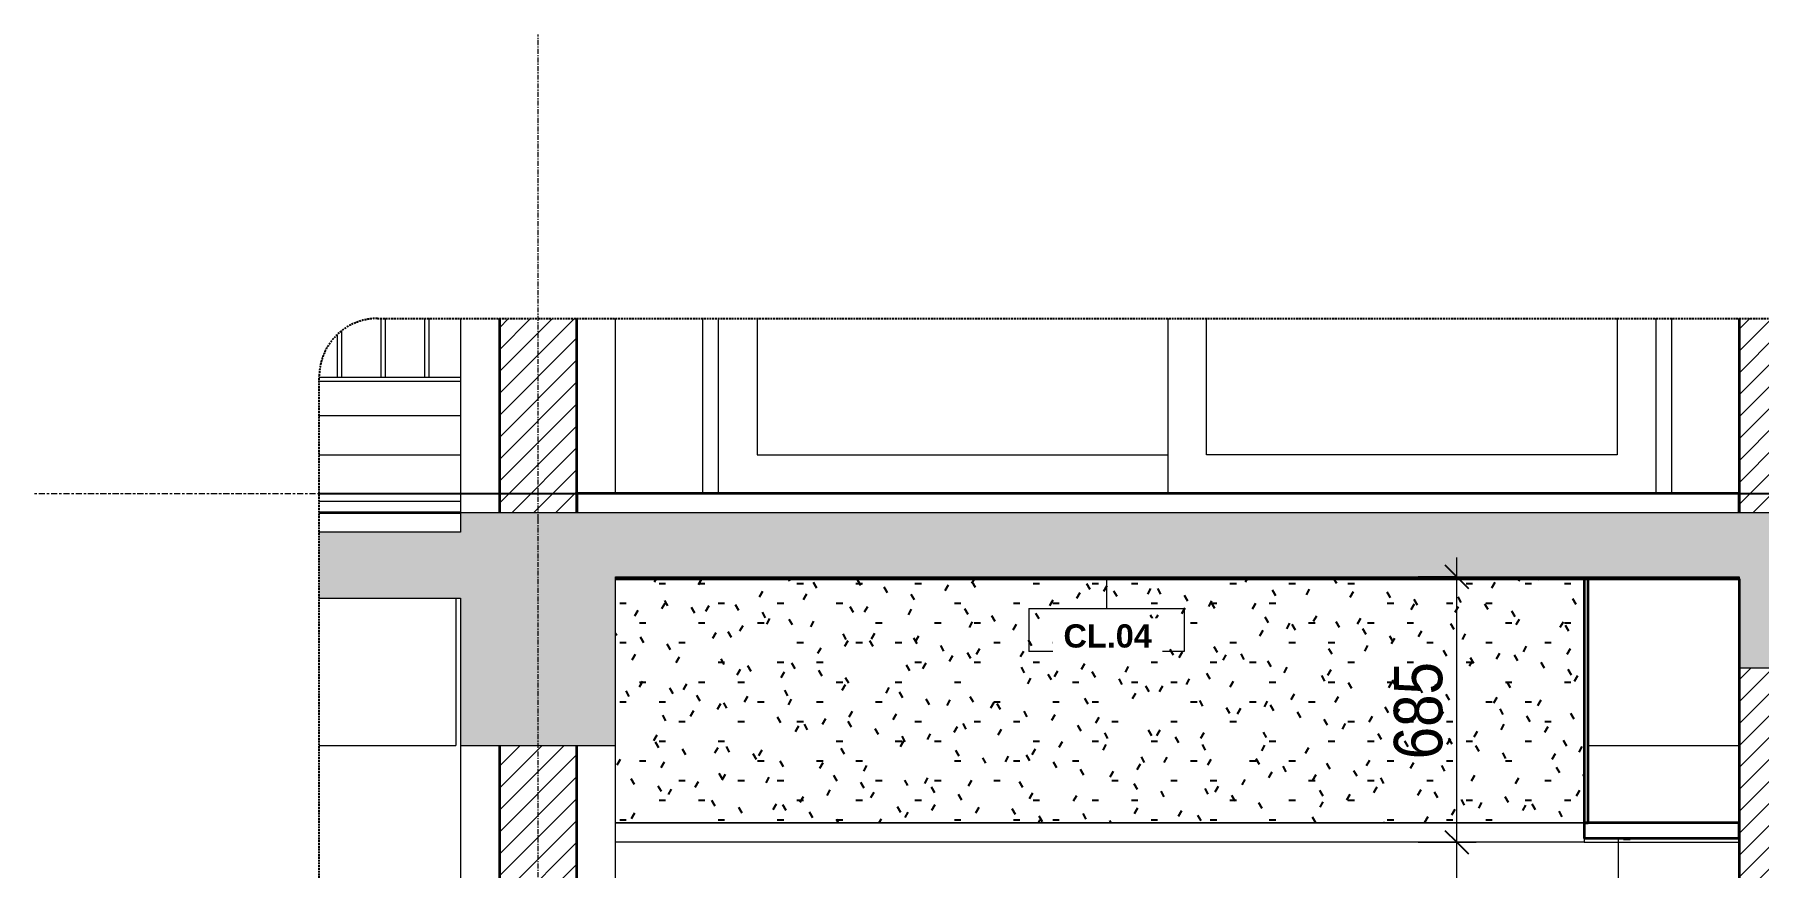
# Model space of a CAD drawing. Header units: millimetres. Extents: x 50254 to 245170, y 481 to 78637.
# Drawn here: x 130554 to 135004, y 4635 to 6784 of the extents above; entities that cross this region are included whole.
import ezdxf

# ---------------------------------------------------------------- set-up
doc = ezdxf.new("R2010")
doc.units = ezdxf.units.MM
for name, pattern in [('Centre', [31.75, 6.35, -4.7625, 15.875, -4.7625]), ('Grid Line', [22.225, 12.7, -3.175, 3.175, -3.175]), ('Hidden', [7.14375, 4.7625, -2.38125]), ('IMPORT-CENTER _2_', [40.64, 25.4, -5.08, 5.08, -5.08])]:
    doc.linetypes.add(name, pattern=pattern)
for name, color, linetype, lineweight in [('0-4', 90, 'Continuous', 5), ('A-ANNO-DIMS', 211, 'Continuous', 9), ('A-ANNO-DIMS-50', 211, 'Continuous', 9), ('A-CLNG', 13, 'Continuous', 18), ('A-CLNG-1', 250, 'Continuous', 35), ('A-CLNG-2', 7, 'Continuous', 18), ('A-CLNG-FNSH-1', 7, 'Continuous', 18), ('A-CLNG-IDEN', 151, 'Continuous', 9), ('A-CLNG-PATT-3', 7, 'Continuous', 18), ('A-CLNG-PATT-4', 31, 'Continuous', 25), ('A-DETL-GENF', 92, 'Continuous', 18), ('A-DETL-GENF-4', 92, 'Hidden', 25), ('A-DETL-GENF-5', 9, 'Continuous', 18), ('A-DETL-THIN', 151, 'Continuous', 18), ('A-DOOR', 31, 'Continuous', 18), ('A-DOOR-FRAM-1', 31, 'Continuous', 18), ('A-DOOR-GLAZ', 31, 'Continuous', 18), ('A-FLOR-FNSH-1', 250, 'Continuous', 35), ('A-FLOR-HRAL', 11, 'Continuous', 18), ('A-FLOR-HRAL-2', 7, 'Continuous', 18), ('A-FLOR-LEVL-2', 51, 'Centre', 9), ('A-FLOR-PATT-1', 253, 'Continuous', 18), ('A-WALL', 113, 'Continuous', 18), ('A-WALL-4', 250, 'Continuous', 35), ('A-WALL-5', 7, 'Continuous', 18), ('A-WALL-PATT-1', 9, 'Continuous', 18), ('A-WALL-PATT-2', 111, 'Continuous', 18), ('G-IMPT', 8, 'Continuous', 18), ('G-IMPT-4', 8, 'IMPORT-CENTER _2_', 18), ('M-EQPM', 50, 'Continuous', 18), ('M-EQPM-2', 50, 'Continuous', 25), ('S-BEAM-1', 7, 'Continuous', 18), ('S-COLS-8', 7, 'Continuous', 18), ('S-GRID-1', 1, 'Grid Line', 9)]:
    doc.layers.add(name, color=color, linetype=linetype, lineweight=lineweight)
doc.styles.add('Arial_B_3', font='arialbd.ttf', dxfattribs={"height": 60})
doc.styles.add('UTM Avo', font='', dxfattribs={"width": 0.9, "height": 125})
doc.styles.get('UTM Avo').set_extended_font_data('UTM Avo')
doc.dimstyles.new('1_Dim_chi_tiet_2_5', dxfattribs={"dimscale": 304.8, "dimtxt": 124.912619, "dimasz": 0.19685, "dimexe": 0.164042, "dimexo": 0.0625, "dimgap": 0.016404, "dimtad": 1, "dimdec": 0, "dimrnd": 5, "dimzin": 0, "dimdsep": 46, "dimtxsty": 'UTM Avo', "dimblk1": 'OBLIQUE', "dimblk2": 'OBLIQUE', "dimsah": 1, "dimcen": 0.09, "dimdle": 0.164042, "dimazin": 0, "dimtfac": 1, "dimtdec": 4, "dimtix": 1, "dimtmove": 0, "dimatfit": 3, "dimfxl": 0.328084, "dimfxlon": 1, "dimtvp": 1, "dimtolj": 1, "dimtzin": 0, "dimarcsym": 2})
pattern_1 = [(50, (-55438.46, 15375), (364.368, -31.878), [38.1, -419.1]), (355, (-55438.46, 15375), (-70.486, 382.113), [30.48, -335.28]), (100.451, (-55408.1, 15372.34), (293.885, 350.233), [32.38, -356.18]), (46.184, (-55438.46, 15476.6), (542.158, -84.086), [57.15, -628.65]), (96.636, (-55393.3, 15469.6), (474.805, 494.855), [48.57, -534.27]), (351.184, (-55438.46, 15476.6), (474.81, 494.85), [45.72, -502.92]), (21, (-55387.66, 15451.2), (303.2285, -204.5305), [38.1, -419.1]), (326, (-55387.66, 15451.2), (123.604, 368.376), [30.48, -335.28]), (71.451, (-55362.4, 15434.16), (426.834, 163.843), [32.38, -356.18]), (37.5, (-55438.46, 15375), (6.1766, 169.1102), [3.353, -327.863, 3.353, -337.007, -336.55]), (37.5, (-55438.46, 15375), (6.1766, 169.1102), [-671.576, 3.353, -333.197]), (7.5, (-55438.46, 15375), (133.639, 200.3615), [3.353, -190.703, 3.353, -320.243, -128.27]), (7.5, (-55438.46, 15375), (133.639, 200.3615), [-517.652, 3.353, -124.917]), (327.5, (-55551.75, 15375), (271.1818, -11.4584), [3.353, -123.647, 3.353, -392.887, -525.78]), (327.5, (-55551.75, 15375), (271.1818, -11.4584), [-523.24, 3.353, -522.427]), (317.5, (-55602.55, 15375), (296.2585, 50.853), [3.353, -161.747, 3.353, -259.791, -373.38]), (317.5, (-55602.55, 15375), (296.2585, 50.853), [-428.244, 3.353, -370.027]), (45, (-55438.46, 15375), (-125.7236, 125.7236), []), (45, (-55438.46, 15565.5), (-125.7236, 125.7236), [])]
pattern_2 = [(45, (-55438.462, 15375), (-28.28427, 28.28427), [])]
pattern_3 = [(45, (137367.898, 15375), (-28.28427, 28.28427), [])]

# ---------------------------------------------------------------- blocks, each defined once
blk = doc.blocks.new('NCV_TKTC_KET CAU_rvt-7-TKCS_CĂN HỘ LOẠI 1 - MẶT CẮT 6')
at = {"layer": 'A-FLOR-PATT-1'}
h = blk.add_hatch(dxfattribs=at)
h.set_pattern_fill('FP_19', color=256, style=0, pattern_type=2)
h.set_pattern_definition(pattern_1)
h.paths.add_polyline_path([(-57449.1, 5380), (-54152.6, 5380), (-54152.6, 5385), (-57652.6, 5385), (-57652.6, 5380)])
h.paths.add_polyline_path([(-60735.2, 5380), (-57852.4, 5380), (-57852.4, 5385), (-60752.6, 5385), (-60752.6, 5380)])
h = blk.add_hatch(dxfattribs=at)
h.set_pattern_fill('FP_19', color=256, style=0, pattern_type=2)
h.set_pattern_definition(pattern_1)
h.paths.add_polyline_path([(-57449.1, 5380), (-54152.6, 5380), (-54152.6, 5385), (-57652.6, 5385), (-57652.6, 5380)])
h.paths.add_polyline_path([(-60735.2, 5380), (-57852.4, 5380), (-57852.4, 5385), (-60752.6, 5385), (-60752.6, 5380)])
at = {"layer": 'A-FLOR-FNSH-1'}
blk.add_line((-60752.6, 5380), (-57852.4, 5380), dxfattribs=at)
at = {"layer": 'S-BEAM-1'}
for p, q in [((-61517.6, 5700), (-61152.6, 5700)), ((-61165.3, 5330), (-61165.3, 4950)), ((-61517.6, 4950), (-61165.3, 4950)), ((-58242.6, 4950), (-57852.6, 4950))]:
    blk.add_line(p, q, dxfattribs=at)
at = {"layer": 'S-COLS-8'}
for p, q in [((-61152.6, 6051.3), (-61152.6, 5550)), ((-60752.6, 5600), (-60752.6, 6051.3)), ((-61152.6, 4950), (-61152.6, 2150)), ((-60752.6, 2200), (-60752.6, 4950))]:
    blk.add_line(p, q, dxfattribs=at)
blk = doc.blocks.new('Railing - 10mm-901206-TKCS_CĂN HỘ LOẠI 1 - MẶT CẮT 6')
at = {"layer": 'A-FLOR-HRAL-2'}
for p, q in [((-61470.1, 5900), (-61470.1, 6010.1)), ((-61460.1, 6017.8), (-61460.1, 5900))]:
    blk.add_line(p, q, dxfattribs=at)
blk = doc.blocks.new('Railing - 10mm-V122-TKCS_CĂN HỘ LOẠI 1 - MẶT CẮT 6')
at = {"layer": 'A-FLOR-HRAL-2'}
for p, q in [((-61357.6, 5900), (-61357.6, 6051.3)), ((-61347.6, 6051.3), (-61347.6, 5900))]:
    blk.add_line(p, q, dxfattribs=at)
blk = doc.blocks.new('Railing - Railing-883261-TKCS_CĂN HỘ LOẠI 1 - MẶT CẮT 6')
at = {"layer": 'A-FLOR-HRAL-2'}
for p, q in [((-61517.564287, 5900), (-61152.564287, 5900)), ((-61517.564287, 5890), (-61152.564287, 5890))]:
    blk.add_line(p, q, dxfattribs=at)
for name, p in [('Railing - 10mm-901206-TKCS_CĂN HỘ LOẠI 1 - MẶT CẮT 6', (0, 0)), ('Railing - 10mm-V122-TKCS_CĂN HỘ LOẠI 1 - MẶT CẮT 6', (0, 0)), ('Railing - 10mm-V122-TKCS_CĂN HỘ LOẠI 1 - MẶT CẮT 6', (112.5, 0))]:
    blk.add_blockref(name, p)
blk = doc.blocks.new('NCV_TKTC_TANG 2_rvt-5-TKCS_CĂN HỘ LOẠI 1 - MẶT CẮT 6')
at = {"layer": 'A-WALL-PATT-1'}
h = blk.add_hatch(dxfattribs=at)
h.set_pattern_fill('FP_18', color=256, style=0, pattern_type=2)
h.set_pattern_definition(pattern_2)
h.paths.add_polyline_path([(-57852.6, 5550), (-57752.6, 5550), (-57752.6, 6051.3), (-57852.6, 6051.3)])
at = {"layer": 'A-FLOR-FNSH-1'}
for p, q in [((-57852.6, 5600), (-60852.6, 5600)), ((-60852.6, 5600), (-60852.6, 5550)), ((-57852.6, 5550), (-57852.6, 5600)), ((-61152.6, 5550), (-61517.6, 5550))]:
    blk.add_line(p, q, dxfattribs=at)
at = {"layer": 'A-WALL-4'}
blk.add_line((-57852.6, 6051.3), (-57852.6, 5550), dxfattribs=at)
at = {"layer": 'A-WALL-5'}
for p, q in [((-61152.6, 5800), (-61517.6, 5800)), ((-61517.6, 5580), (-61152.6, 5580))]:
    blk.add_line(p, q, dxfattribs=at)
at = {"layer": 'A-FLOR-HRAL'}
blk.add_blockref('Railing - Railing-883261-TKCS_CĂN HỘ LOẠI 1 - MẶT CẮT 6', (0, 0), dxfattribs=at)
blk = doc.blocks.new('CL_01-VÁCH DỰNG THẠCH CAO CĂN HỘ LOẠI 1-9A1 - CL_01-VÁCH DỰNG THẠCH CAO CĂN HỘ LOẠI 1-1-818920-TKCS_CĂN HỘ LOẠI 1 - MẶT CẮT 6')
at = {"layer": 'A-CLNG-PATT-4'}
h = blk.add_hatch(dxfattribs=at)
h.set_pattern_fill('FP_20', color=256, style=0, pattern_type=2)
h.set_pattern_definition([(0, (-55438.46, 15375), (203.2, 50.8), [16.764, -135.636, 16.764, -135.636, -812.8]), (0, (-55438.46, 15375), (203.2, 50.8), [-304.8, 16.764, -288.036, 16.764, -135.636, -355.6]), (0, (-55438.46, 15375), (203.2, 50.8), [-762, 16.764, -84.836, 16.764, -237.236]), (120, (-55362.26, 15400.4), (-145.5941, 150.57636), [16.764, -135.636, 16.764, -135.636, -812.8]), (120, (-55362.26, 15400.4), (-145.5941, 150.57636), [-304.8, 16.764, -288.036, 16.764, -135.636, -355.6]), (120, (-55362.26, 15400.4), (-145.5941, 150.57636), [-762, 16.764, -84.836, 16.764, -237.236]), (240, (-55336.86, 15502), (-57.6059, -201.37636), [16.764, -135.636, 16.764, -135.636, -812.8]), (240, (-55336.86, 15502), (-57.6059, -201.37636), [-304.8, 16.764, -288.036, 16.764, -135.636, -355.6]), (240, (-55336.86, 15502), (-57.6059, -201.37636), [-762, 16.764, -84.836, 16.764, -237.236])])
h.paths.add_polyline_path([(-59301.4, 4750), (-58252.6, 4750), (-58252.6, 5380), (-60752.6, 5380), (-60752.6, 4750), (-60536.3, 4750)])
at = {"layer": 'A-CLNG-1'}
for p, q in [((-58242.6, 5380), (-58252.6, 5380)), ((-58252.6, 5380), (-58252.6, 4750)), ((-58242.6, 4750), (-58242.6, 5380)), ((-58252.6, 4750), (-58242.6, 4750))]:
    blk.add_line(p, q, dxfattribs=at)
at = {"layer": 'A-CLNG-2'}
blk.add_line((-58252.6, 4750), (-60752.6, 4750), dxfattribs=at)
blk = doc.blocks.new('NCV_TKTC_TANG 1_rvt-5-TKCS_CĂN HỘ LOẠI 1 - MẶT CẮT 6')
at = {"layer": 'A-CLNG-PATT-3'}
h = blk.add_hatch(dxfattribs=at)
h.set_pattern_fill('FP_21', color=256, style=0, pattern_type=2)
h.set_pattern_definition([(0, (-55438.46, 15375), (406.4, 101.6), [16.764, -288.036, 16.764, -288.036, -1625.6]), (0, (-55438.46, 15375), (406.4, 101.6), [-609.6, 16.764, -592.836, 16.764, -288.036, -711.2]), (0, (-55438.46, 15375), (406.4, 101.6), [-1524, 16.764, -186.436, 16.764, -491.236]), (120, (-55286.06, 15425.8), (-291.1882, 301.1527), [16.764, -288.036, 16.764, -288.036, -1625.6]), (120, (-55286.06, 15425.8), (-291.1882, 301.1527), [-609.6, 16.764, -592.836, 16.764, -288.036, -711.2]), (120, (-55286.06, 15425.8), (-291.1882, 301.1527), [-1524, 16.764, -186.436, 16.764, -491.236]), (240, (-55235.26, 15629), (-115.2118, -402.7527), [16.764, -288.036, 16.764, -288.036, -1625.6]), (240, (-55235.26, 15629), (-115.2118, -402.7527), [-609.6, 16.764, -592.836, 16.764, -288.036, -711.2]), (240, (-55235.26, 15629), (-115.2118, -402.7527), [-1524, 16.764, -186.436, 16.764, -491.236])])
h.paths.add_polyline_path([(-58005.1, 4700), (-57852.6, 4700), (-57852.6, 4710), (-58252.6, 4710), (-58252.6, 4700), (-58066.5, 4700)])
at = {"layer": 'A-WALL-PATT-1'}
h = blk.add_hatch(dxfattribs=at)
h.set_pattern_fill('FP_18', color=256, style=0, pattern_type=2)
h.set_pattern_definition(pattern_2)
h.paths.add_polyline_path([(-57852.6, 2150), (-57752.6, 2150), (-57752.6, 5150), (-57852.4, 5150), (-57852.6, 2350)])
at = {"layer": 'A-CLNG-1'}
for p, q in [((-57852.6, 4750), (-58252.6, 4750)), ((-58252.6, 4750), (-58252.6, 4710)), ((-57852.6, 4710), (-57852.6, 4750)), ((-57852.6, 4710), (-58252.6, 4710))]:
    blk.add_line(p, q, dxfattribs=at)
at = {"layer": 'A-CLNG-2'}
for p, q in [((-60752.6, 4750), (-58252.6, 4750)), ((-58252.6, 4700), (-60752.6, 4700))]:
    blk.add_line(p, q, dxfattribs=at)
at = {"layer": 'A-CLNG-FNSH-1'}
for p, q in [((-58252.6, 4710), (-58252.6, 4700)), ((-58252.6, 4700), (-57852.6, 4700)), ((-57852.6, 4700), (-57852.6, 4710))]:
    blk.add_line(p, q, dxfattribs=at)
at = {"layer": 'A-WALL-4'}
blk.add_line((-57852.6, 5380), (-57852.6, 2150), dxfattribs=at)
at = {"layer": 'A-CLNG'}
blk.add_blockref('CL_01-VÁCH DỰNG THẠCH CAO CĂN HỘ LOẠI 1-9A1 - CL_01-VÁCH DỰNG THẠCH CAO CĂN HỘ LOẠI 1-1-818920-TKCS_CĂN HỘ LOẠI 1 - MẶT CẮT 6', (0, 0), dxfattribs=at)
blk = doc.blocks.new('DEG_02-DEG_03 - DEG_02-2500x2400mm-CỬA ĐI 02 CÁNH TRƯỢT-V123-TKCS_CĂN HỘ LOẠI 1 - MẶT CẮT 6')
at = {"layer": 'A-DOOR'}
for p, q in [((-59327.6, 6051.3), (-59327.6, 5600)), ((-59227.6, 5700), (-59227.6, 6051.3)), ((-58167.6, 6051.3), (-58167.6, 5700)), ((-58167.6, 5700), (-59227.6, 5700))]:
    blk.add_line(p, q, dxfattribs=at)
at = {"layer": 'A-DOOR-FRAM-1'}
for p, q in [((-60487.6, 6051.3), (-60487.6, 5600)), ((-58067.6, 6051.3), (-58067.6, 5600))]:
    blk.add_line(p, q, dxfattribs=at)
at = {"layer": 'A-DOOR-GLAZ'}
for p, q in [((-60387.6, 6051.3), (-60387.6, 5700)), ((-60387.6, 5700), (-59327.6, 5700))]:
    blk.add_line(p, q, dxfattribs=at)
blk = doc.blocks.new('TKTC_XREF_251221_MB TANG 2-7 - TKTC_XREF_260130_MB TANG 2-5_dwg_$cc-V128-TKCS_CĂN HỘ LOẠI 1 - MẶT CẮT 6')
at = {"layer": 'G-IMPT-4'}
blk.add_line((-61206.9, 5600), (-61152.6, 5600), dxfattribs=at)
at = {"layer": 'M-EQPM'}
for p, q in [((-61153.6, 5600), (-61153.6, 5600)), ((-61153, 5600), (-61153, 5600)), ((-61152.7, 5600), (-61152.6, 5600))]:
    blk.add_line(p, q, dxfattribs=at)
blk = doc.blocks.new('TKTC_XREF_251221_MB TANG 2-7 - TKTC_XREF_260130_MB TANG 2-5_dwg_CUM U_DN100-V129-TKCS_CĂN HỘ LOẠI 1 - MẶT CẮT 6')
at = {"layer": 'G-IMPT'}
for p, q in [((-61152.9, 5600), (-61152.9, 5600)), ((-61152.8, 5600), (-61152.8, 5600)), ((-61152.8, 5600), (-61152.8, 5600))]:
    blk.add_line(p, q, dxfattribs=at)
blk = doc.blocks.new('TKTC_XREF_251221_MB TANG 2-7 - TKTC_XREF_260130_MB TANG 2-5_dwg_$cc-V130-TKCS_CĂN HỘ LOẠI 1 - MẶT CẮT 6')
at = {"layer": 'G-IMPT-4'}
for p, q in [((-61206, 5600), (-61084.9, 5600)), ((-61145, 5600), (-61145.8, 5600))]:
    blk.add_line(p, q, dxfattribs=at)
at = {"layer": 'M-EQPM'}
for p, q in [((-61145.1, 5600), (-61145.7, 5600)), ((-61145.7, 5600), (-61145.4, 5600)), ((-61145.4, 5600), (-61145.1, 5600)), ((-61100.4, 5600), (-61100.4, 5600))]:
    blk.add_line(p, q, dxfattribs=at)
blk = doc.blocks.new('TKTC_XREF_251221_MB TANG 2-7 - TKTC_XREF_260130_MB TANG 2-5_dwg_CUM U_DN100-V131-TKCS_CĂN HỘ LOẠI 1 - MẶT CẮT 6')
at = {"layer": 'G-IMPT'}
for p, q in [((-61143.9, 5600), (-61197, 5600)), ((-61197, 5600), (-61143.9, 5600)), ((-61143.9, 5600), (-61190.8, 5600)), ((-61190.8, 5600), (-61143.9, 5600)), ((-61143.9, 5600), (-61143.9, 5600)), ((-61092.6, 5600), (-61143.9, 5600)), ((-61092.6, 5600), (-61143.9, 5600)), ((-61092.6, 5600), (-61143.9, 5600)), ((-61092.6, 5600), (-61143.9, 5600)), ((-61091, 5600), (-61092.6, 5600)), ((-61092.6, 5600), (-61091, 5600)), ((-61091, 5600), (-61092.6, 5600)), ((-61092.6, 5600), (-61091, 5600)), ((-61087.3, 5600), (-61091, 5600)), ((-61091, 5600), (-61087.3, 5600)), ((-61091, 5600), (-61087.3, 5600)), ((-61091, 5600), (-61087.3, 5600)), ((-61087.3, 5600), (-61091, 5600)), ((-61091, 5600), (-61087.3, 5600)), ((-61091, 5600), (-61087.3, 5600)), ((-61091, 5600), (-61087.3, 5600)), ((-61087.3, 5600), (-61087.3, 5600)), ((-61087.3, 5600), (-61087.3, 5600)), ((-61086.5, 5600), (-61082.2, 5600)), ((-61082.2, 5600), (-61086.5, 5600)), ((-61086.5, 5600), (-61082.2, 5600)), ((-61082.2, 5600), (-61086.5, 5600)), ((-61081.4, 5600), (-61082.2, 5600)), ((-61082.2, 5600), (-61081.4, 5600)), ((-61081.4, 5600), (-61082.2, 5600)), ((-61082.2, 5600), (-61081.4, 5600))]:
    blk.add_line(p, q, dxfattribs=at)
blk = doc.blocks.new('TKTC_XREF_251221_MB TANG 2-7 - TKTC_XREF_260130_MB TANG 2-5_dwg_$cc-4746805-TKCS_CĂN HỘ LOẠI 1 - MẶT CẮT 6')
at = {"layer": 'G-IMPT-4'}
for p, q in [((-58009.2, 5600), (-57856.2, 5600)), ((-57932.7, 5600), (-57932.7, 5600))]:
    blk.add_line(p, q, dxfattribs=at)
at = {"layer": 'M-EQPM'}
for p, q in [((-57932.7, 5600), (-57989.5, 5600)), ((-57989.5, 5600), (-57875.8, 5600)), ((-57986.8, 5600), (-57932.7, 5600)), ((-57878.6, 5600), (-57986.8, 5600)), ((-57932.7, 5600), (-57878.6, 5600)), ((-57875.8, 5600), (-57932.7, 5600))]:
    blk.add_line(p, q, dxfattribs=at)
blk = doc.blocks.new('TKTC_XREF_251221_MB TANG 2-7 - TKTC_XREF_260130_MB TANG 2-5_dwg_CUM U_DN100-V133-TKCS_CĂN HỘ LOẠI 1 - MẶT CẮT 6')
at = {"layer": 'G-IMPT'}
for p, q in [((-58002.4, 5600), (-58004.3, 5600)), ((-58004.3, 5600), (-57989, 5600)), ((-58002.4, 5600), (-57999.5, 5600)), ((-57990.9, 5600), (-58002.4, 5600)), ((-58000.9, 5600), (-57992.3, 5600)), ((-57863, 5600), (-58000.6, 5600)), ((-57999.5, 5600), (-57993.7, 5600)), ((-57999.2, 5600), (-57998.2, 5600)), ((-57999.2, 5600), (-57994.1, 5600)), ((-57998.2, 5600), (-57995, 5600)), ((-57998.2, 5600), (-57995, 5600)), ((-57998.2, 5600), (-57995, 5600)), ((-57995, 5600), (-57994.1, 5600)), ((-57993.7, 5600), (-57990.9, 5600)), ((-57870.9, 5600), (-57992.6, 5600)), ((-57992.6, 5600), (-57988.6, 5600)), ((-57989, 5600), (-57990.9, 5600)), ((-57874.9, 5600), (-57988.6, 5600)), ((-57870.9, 5600), (-57874.9, 5600)), ((-57872.7, 5600), (-57874.6, 5600)), ((-57874.6, 5600), (-57859.3, 5600)), ((-57872.7, 5600), (-57869.8, 5600)), ((-57861.2, 5600), (-57872.7, 5600)), ((-57871.3, 5600), (-57862.6, 5600)), ((-57869.8, 5600), (-57864.1, 5600)), ((-57869.5, 5600), (-57868.5, 5600)), ((-57869.5, 5600), (-57864.4, 5600)), ((-57868.5, 5600), (-57865.4, 5600)), ((-57868.5, 5600), (-57865.4, 5600)), ((-57868.5, 5600), (-57865.4, 5600)), ((-57865.4, 5600), (-57864.4, 5600)), ((-57864.1, 5600), (-57861.2, 5600)), ((-57859.3, 5600), (-57861.2, 5600))]:
    blk.add_line(p, q, dxfattribs=at)
blk = doc.blocks.new('TKTC_XREF_251221_MB TANG 2-7 - TKTC_XREF_260130_MB TANG 2-5_dwg_THU NUOC - THU NUOC-444531-TKCS_MB TẦNG 1-V125-TKCS_CĂN HỘ LOẠI 1 - MẶT CẮT 6')
at = {"layer": 'G-IMPT'}
for p, q in [((-52953.6, 5600), (-53103.6, 5600)), ((-53103.6, 5600), (-52953.6, 5600)), ((-52978.6, 5600), (-53078.6, 5600)), ((-53078.6, 5600), (-52978.6, 5600)), ((-52983.6, 5600), (-53073.6, 5600)), ((-53073.6, 5600), (-52983.6, 5600)), ((-53073.6, 5600), (-52983.6, 5600)), ((-52983.6, 5600), (-53073.6, 5600)), ((-53060.7, 5600), (-53060.7, 5600)), ((-53060.7, 5600), (-53060.7, 5600)), ((-53060.7, 5600), (-53060.7, 5600)), ((-53060.7, 5600), (-53036.6, 5600)), ((-53036.6, 5600), (-53060.7, 5600)), ((-52996.5, 5600), (-53060.7, 5600)), ((-53060.7, 5600), (-52996.5, 5600)), ((-52996.5, 5600), (-53060.7, 5600)), ((-53060.7, 5600), (-52996.5, 5600)), ((-53048.3, 5600), (-53048.3, 5600)), ((-53048.3, 5600), (-53048.3, 5600)), ((-53008.8, 5600), (-53048.3, 5600)), ((-53048.3, 5600), (-53008.8, 5600)), ((-53008.8, 5600), (-53048.3, 5600)), ((-53048.3, 5600), (-53008.8, 5600)), ((-53038.4, 5600), (-53038.4, 5600)), ((-53038.4, 5600), (-53038.4, 5600)), ((-53018.8, 5600), (-53038.4, 5600)), ((-53038.4, 5600), (-53018.8, 5600)), ((-53018.8, 5600), (-53038.4, 5600)), ((-53038.4, 5600), (-53018.8, 5600)), ((-52996.5, 5600), (-53020.6, 5600)), ((-53020.6, 5600), (-52996.5, 5600)), ((-53018.8, 5600), (-53018.8, 5600)), ((-53018.8, 5600), (-53018.8, 5600)), ((-53008.8, 5600), (-53008.8, 5600)), ((-53008.8, 5600), (-53008.8, 5600)), ((-52996.5, 5600), (-52996.5, 5600)), ((-52996.5, 5600), (-52996.5, 5600)), ((-52996.5, 5600), (-52996.5, 5600))]:
    blk.add_line(p, q, dxfattribs=at)
blk = doc.blocks.new('TKTC_XREF_251221_MB TANG 2-7 - TKTC_XREF_251221_MB TANG 2-7-2039446-TKCS_CĂN HỘ LOẠI 1 - MẶT CẮT 6')
at = {"layer": 'M-EQPM'}
for p, q in [((-61152.6, 5600), (-61213.4, 5600)), ((-61213.4, 5600), (-61152.6, 5600)), ((-61092.6, 5600), (-61212.6, 5600)), ((-61212.6, 5600), (-61092.6, 5600)), ((-61052.6, 5600), (-61092.6, 5600)), ((-61092.6, 5600), (-61052.6, 5600)), ((-58004.4, 5600), (-58004.1, 5600)), ((-57854, 5600), (-58004.4, 5600)), ((-57853.8, 5600), (-58004.2, 5600)), ((-58004.2, 5600), (-57853.8, 5600)), ((-58004.1, 5600), (-57853.7, 5600)), ((-57853.7, 5600), (-57854, 5600))]:
    blk.add_line(p, q, dxfattribs=at)
at = {"layer": 'M-EQPM-2'}
for p, q in [((-61517.6, 5600), (-61127.6, 5600)), ((-61127.6, 5600), (-57652.6, 5600))]:
    blk.add_line(p, q, dxfattribs=at)
for name, p in [('TKTC_XREF_251221_MB TANG 2-7 - TKTC_XREF_260130_MB TANG 2-5_dwg_$cc-V128-TKCS_CĂN HỘ LOẠI 1 - MẶT CẮT 6', (0, 0)), ('TKTC_XREF_251221_MB TANG 2-7 - TKTC_XREF_260130_MB TANG 2-5_dwg_$cc-V130-TKCS_CĂN HỘ LOẠI 1 - MẶT CẮT 6', (0, 0)), ('TKTC_XREF_251221_MB TANG 2-7 - TKTC_XREF_260130_MB TANG 2-5_dwg_CUM U_DN100-V131-TKCS_CĂN HỘ LOẠI 1 - MẶT CẮT 6', (0, 0)), ('TKTC_XREF_251221_MB TANG 2-7 - TKTC_XREF_260130_MB TANG 2-5_dwg_CUM U_DN100-V129-TKCS_CĂN HỘ LOẠI 1 - MẶT CẮT 6', (0, 0)), ('TKTC_XREF_251221_MB TANG 2-7 - TKTC_XREF_260130_MB TANG 2-5_dwg_THU NUOC - THU NUOC-444531-TKCS_MB TẦNG 1-V125-TKCS_CĂN HỘ LOẠI 1 - MẶT CẮT 6', (-5000.6, 0)), ('TKTC_XREF_251221_MB TANG 2-7 - TKTC_XREF_260130_MB TANG 2-5_dwg_$cc-4746805-TKCS_CĂN HỘ LOẠI 1 - MẶT CẮT 6', (0, 0)), ('TKTC_XREF_251221_MB TANG 2-7 - TKTC_XREF_260130_MB TANG 2-5_dwg_CUM U_DN100-V133-TKCS_CĂN HỘ LOẠI 1 - MẶT CẮT 6', (0, 0))]:
    blk.add_blockref(name, p)
blk = doc.blocks.new('BORDER VIEW - BORDER VIEW-3679613-TKCS_CĂN HỘ LOẠI 1 - MẶT CẮT 6')
at = {"layer": 'A-DETL-GENF-4'}
for p, q in [((-61367.6, 6051.3), (-52261.2, 6051.3)), ((-61517.6, 1700), (-61517.6, 5901.3))]:
    blk.add_line(p, q, dxfattribs=at)
blk.add_arc((-61367.6, 5901.3), 150, 90, 180, dxfattribs=at)
blk = doc.blocks.new('DIMBLOCK94-TKCS_CĂN HỘ LOẠI 1 - MẶT CẮT 6')
at = {"layer": 'A-ANNO-DIMS-50', "lineweight": 25}
for p, q in [((134224.9, 4700), (134194.9, 4730)), ((134224.9, 4700), (134254.9, 4670)), ((134224.9, 2200), (134194.9, 2230)), ((134224.9, 2200), (134254.9, 2170))]:
    blk.add_line(p, q, dxfattribs=at)
at = {"layer": 'A-ANNO-DIMS-50'}
for p, q in [((134124.9, 4700), (134274.9, 4700)), ((134224.9, 4700), (134124.9, 4700)), ((134224.9, 2150), (134224.9, 4700)), ((134124.9, 2200), (134274.9, 2200)), ((134224.9, 2200), (134124.9, 2200))]:
    blk.add_line(p, q, dxfattribs=at)
at = {"layer": 'A-ANNO-DIMS-50', "color": 0, "insert": (134062.5, 3278.8), "char_height": 125, "width": 410.824, "attachment_point": 1, "rotation": 90, "line_spacing_factor": 1.110334, "style": 'UTM Avo'}
blk.add_mtext('2500', dxfattribs=at)
blk = doc.blocks.new('_Oblique')
at = {"color": 0, "linetype": 'ByBlock', "lineweight": -2}
blk.add_line((-0.5, -0.5), (0.5, 0.5), dxfattribs=at)
blk = doc.blocks.new('DIMBLOCK95-TKCS_CĂN HỘ LOẠI 1 - MẶT CẮT 6')
at = {"layer": 'A-ANNO-DIMS-50'}
for p, q in [((134224.9, 4700), (134224.9, 5435)), ((134124.9, 5385), (134274.9, 5385)), ((134224.9, 5385), (134124.9, 5385)), ((134124.9, 4700), (134274.9, 4700)), ((134224.9, 4700), (134124.9, 4700))]:
    blk.add_line(p, q, dxfattribs=at)
at = {"layer": 'A-ANNO-DIMS-50', "lineweight": 25}
for p, q in [((134224.9, 5385), (134194.9, 5415)), ((134224.9, 5385), (134254.9, 5355)), ((134224.9, 4700), (134194.9, 4730)), ((134224.9, 4700), (134254.9, 4670))]:
    blk.add_line(p, q, dxfattribs=at)
at = {"layer": 'A-ANNO-DIMS-50', "color": 0, "insert": (134062.5, 4914.1), "char_height": 125, "width": 308.118, "attachment_point": 1, "rotation": 90, "line_spacing_factor": 1.110334, "style": 'UTM Avo'}
blk.add_mtext('685', dxfattribs=at)
blk = doc.blocks.new('M_Ceiling Tag w Height - M_Ceiling Tag-4076437-TKCS_CĂN HỘ LOẠI 1 - MẶT CẮT 6')
at = {"layer": 'A-CLNG-IDEN'}
for p, q in [((-56096.3, 5312.7), (-56096.3, 5201.5)), ((-56096.3, 5312.7), (-55695.2, 5312.7)), ((-55695.2, 5312.7), (-55695.2, 5201.5)), ((-55695.2, 5201.5), (-56096.3, 5201.5))]:
    blk.add_line(p, q, dxfattribs=at)

msp = doc.modelspace()

# ---------------------------------------------------------------- hatches: boundary and pattern name
at = {"layer": 'A-DETL-GENF-5'}
h = msp.add_hatch(dxfattribs=at)
h.set_pattern_fill('FP_19', color=256, style=0, pattern_type=2)
h.set_pattern_definition([(50, (137367.9, 15375), (364.368, -31.878), [38.1, -419.1]), (355, (137367.9, 15375), (-70.486, 382.113), [30.48, -335.28]), (100.451, (137398.26, 15372.34), (293.885, 350.233), [32.38, -356.18]), (46.184, (137367.9, 15476.6), (542.158, -84.086), [57.15, -628.65]), (96.636, (137413.1, 15469.6), (474.805, 494.855), [48.57, -534.27]), (351.184, (137367.9, 15476.6), (474.81, 494.85), [45.72, -502.92]), (21, (137418.7, 15451.2), (303.2285, -204.5305), [38.1, -419.1]), (326, (137418.7, 15451.2), (123.604, 368.376), [30.48, -335.28]), (71.451, (137443.97, 15434.16), (426.834, 163.843), [32.38, -356.18]), (37.5, (137367.9, 15375), (6.1766, 169.1102), [3.353, -327.863, 3.353, -337.007, -336.55]), (37.5, (137367.9, 15375), (6.1766, 169.1102), [-671.576, 3.353, -333.197]), (7.5, (137367.9, 15375), (133.639, 200.3615), [3.353, -190.703, 3.353, -320.243, -128.27]), (7.5, (137367.9, 15375), (133.639, 200.3615), [-517.652, 3.353, -124.917]), (327.5, (137254.61, 15375), (271.1818, -11.4584), [3.353, -123.647, 3.353, -392.887, -525.78]), (327.5, (137254.61, 15375), (271.1818, -11.4584), [-523.24, 3.353, -522.427]), (317.5, (137203.81, 15375), (296.2585, 50.853), [3.353, -161.747, 3.353, -259.791, -373.38]), (317.5, (137203.81, 15375), (296.2585, 50.853), [-428.244, 3.353, -370.027]), (45, (137367.9, 15375), (-125.7236, 125.7236), []), (45, (137367.9, 15565.5), (-125.7236, 125.7236), [])])
h.paths.add_polyline_path([(131653.7, 4950), (132053.8, 4950), (132053.8, 5385), (134954, 5385), (134954, 5150), (135153.8, 5150), (135153.8, 5385), (138653.8, 5385), (138653.8, 5335), (139853.7, 5335), (139853.8, 4950), (140253.8, 4950), (140253.8, 5380), (140695.1, 5380), (140695.1, 5550), (139853.7, 5550), (139853.7, 5500), (138753.7, 5500), (138753.2, 5550), (131653.8, 5550), (131653.7, 5500), (131288.8, 5500), (131288.8, 5330), (131653.7, 5330), (131653.7, 5032.5)])
at = {"layer": 'A-WALL-PATT-2'}
h = msp.add_hatch(dxfattribs=at)
h.set_pattern_fill('FP_18', color=256, style=0, pattern_type=2)
h.set_pattern_definition(pattern_3)
h.paths.add_polyline_path([(131953.8, 5550), (131953.8, 6051.3), (131753.8, 6051.3), (131753.8, 5550)])
h = msp.add_hatch(dxfattribs=at)
h.set_pattern_fill('FP_18', color=256, style=0, pattern_type=2)
h.set_pattern_definition(pattern_3)
h.paths.add_polyline_path([(131753.8, 2150), (131953.8, 2150), (131953.8, 4950), (131753.8, 4950), (131753.8, 2696)])

# ---------------------------------------------------------------- linework, layer by layer
at = {"layer": 'A-CLNG-IDEN'}
for p, q in [((133321, 5380), (133321, 5303.2)), ((134641.7, 4713.4), (134641.7, 4486.2))]:
    msp.add_line(p, q, dxfattribs=at)
at = {"layer": 'A-DETL-THIN'}
for p, q in [((138753.7, 5550), (131653.8, 5550)), ((131653.8, 5550), (131653.8, 5500)), ((131653.8, 5500), (131288.8, 5500)), ((132053.8, 4950), (132053.8, 5385)), ((132053.8, 5385), (134954, 5385)), ((134954, 5385), (134954, 5150)), ((131288.8, 5330), (131653.7, 5330)), ((131653.7, 5330), (131653.7, 4950)), ((134954, 5150), (135153.8, 5150)), ((131653.7, 4950), (132053.8, 4950))]:
    msp.add_line(p, q, dxfattribs=at)
at = {"layer": 'A-FLOR-LEVL-2'}
msp.add_line((130553.8, 5600), (141386.4, 5600), dxfattribs=at)
at = {"layer": 'A-WALL'}
for p, q in [((132278.8, 5600), (132278.8, 6051.3)), ((134778.8, 6051.3), (134778.8, 5600))]:
    msp.add_line(p, q, dxfattribs=at)
at = {"layer": 'A-WALL-4'}
for p, q in [((131753.8, 6051.3), (131753.8, 5550)), ((131953.8, 5550), (131953.8, 6051.3)), ((131753.8, 4950), (131753.8, 2150)), ((131953.8, 2150), (131953.8, 4950))]:
    msp.add_line(p, q, dxfattribs=at)
at = {"layer": 'S-GRID-1'}
for p, q in [((131853.8, 5534), (131853.8, 6784)), ((131853.8, 2254.4), (131853.8, 5534))]:
    msp.add_line(p, q, dxfattribs=at)

# ---------------------------------------------------------------- block references
at = {"layer": '0-4'}
for name in ['NCV_TKTC_KET CAU_rvt-7-TKCS_CĂN HỘ LOẠI 1 - MẶT CẮT 6', 'NCV_TKTC_TANG 2_rvt-5-TKCS_CĂN HỘ LOẠI 1 - MẶT CẮT 6', 'NCV_TKTC_TANG 1_rvt-5-TKCS_CĂN HỘ LOẠI 1 - MẶT CẮT 6']:
    msp.add_blockref(name, (192806.4, 0), dxfattribs=at)
at = {"layer": 'A-CLNG-IDEN'}
msp.add_blockref('M_Ceiling Tag w Height - M_Ceiling Tag-4076437-TKCS_CĂN HỘ LOẠI 1 - MẶT CẮT 6', (189216.8, -9.4), dxfattribs=at)
at = {"layer": 'A-DETL-GENF'}
msp.add_blockref('BORDER VIEW - BORDER VIEW-3679613-TKCS_CĂN HỘ LOẠI 1 - MẶT CẮT 6', (192806.4, 0), dxfattribs=at)
at = {"layer": 'A-DOOR'}
msp.add_blockref('DEG_02-DEG_03 - DEG_02-2500x2400mm-CỬA ĐI 02 CÁNH TRƯỢT-V123-TKCS_CĂN HỘ LOẠI 1 - MẶT CẮT 6', (192806.4, 0), dxfattribs=at)
at = {"layer": 'M-EQPM'}
msp.add_blockref('TKTC_XREF_251221_MB TANG 2-7 - TKTC_XREF_251221_MB TANG 2-7-2039446-TKCS_CĂN HỘ LOẠI 1 - MẶT CẮT 6', (192806.4, 0), dxfattribs=at)

# ---------------------------------------------------------------- dimensions: what is measured, and where the dimension line sits
at = {"layer": 'A-ANNO-DIMS'}
for base, p1, p2, override, picture, middle in [((134224.9, 5385), (134124.9, 4700), (134124.9, 5385), {"dimpost": '<>', "dimfxl": 685}, 'DIMBLOCK95-TKCS_CĂN HỘ LOẠI 1 - MẶT CẮT 6', (134155.2, 5042.5)), ((134224.9, 4700), (134124.9, 2200), (134124.9, 4700), {"dimpost": '<>', "dimfxl": 2500}, 'DIMBLOCK94-TKCS_CĂN HỘ LOẠI 1 - MẶT CẮT 6', (134155.2, 3450))]:
    dim = msp.add_linear_dim(base=base, p1=p1, p2=p2, angle=90, dimstyle='1_Dim_chi_tiet_2_5', override=override, dxfattribs=at)
    dim.commit()
    dim.dimension.update_dxf_attribs({"geometry": picture, "text_midpoint": middle})

# ---------------------------------------------------------------- next in the draw order: texts
at = {"layer": 'A-CLNG-IDEN', "insert": (133323.8, 5232), "char_height": 60, "width": 251.5, "attachment_point": 5, "line_spacing_factor": 0.936439, "style": 'Arial_B_3', "bg_fill": 3, "box_fill_scale": 1.25, "bg_fill_color": 256, "bg_fill_true_color": 13158600, "bg_fill_transparency": 0}
msp.add_mtext('\\pt634.9998,1270.0002,1905,2539.9998,3175.0002,3810,4444.9998,5080.0002,5715,6349.9998,6985.0002,7620,8254.9998,8890.0002,9525,10159.9998,10795.0002,11430,12064.9998,12700.0002,13335,13969.9998,14605.0002,15240,15874.9998,16510.0002,17145,17779.9998,18415.0002,19050,19684.9998,20320.0002;CL.04', dxfattribs=at)

doc.saveas('drawing.dxf')
